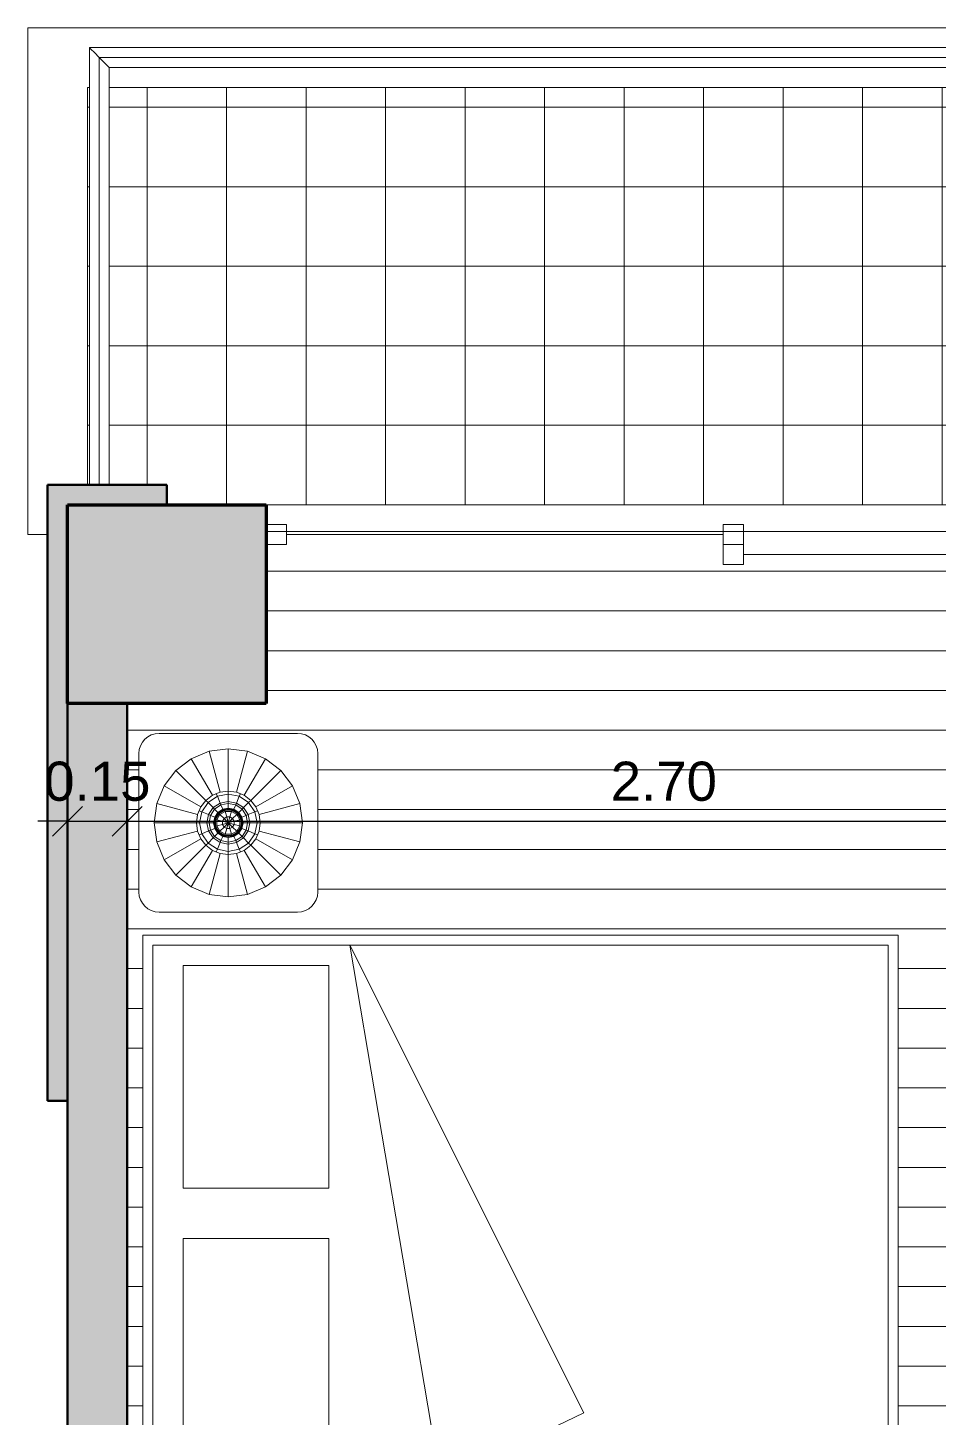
# Model space of a CAD drawing. Header units: metres. Extents: x 11 to 152, y 1 to 34.
# Drawn here: x 35.075 to 37.365, y 28.173 to 31.668 of the extents above; entities that cross this region are included whole.
import ezdxf

# ---------------------------------------------------------------- set-up
doc = ezdxf.new("R2010")
doc.units = ezdxf.units.M
for name, color, linetype, lineweight in [('A-ANNO-DIMS', 211, 'Continuous', 9), ('A-FLOR', 192, 'Continuous', 9), ('A-FLOR-PATT', 8, 'Continuous', 9), ('A-GLAZ', 151, 'Continuous', 9), ('A-GLAZ-CWMG', 51, 'Continuous', 9), ('A-WALL', 113, 'Continuous', 9), ('A-WALL-1', 113, 'Continuous', 50), ('A-WALL-PATT-1', 111, 'Continuous', 9), ('E-LITE-EQPM', 33, 'Continuous', 9), ('G-IMPT', 8, 'Continuous', 9), ('I-FURN', 30, 'Continuous', 9), ('S-COLS', 52, 'Continuous', 9), ('S-COLS-1', 52, 'Continuous', 100)]:
    doc.layers.add(name, color=color, linetype=linetype, lineweight=lineweight)
doc.styles.add('Arial_1', font='Arial.ttf', dxfattribs={"height": 0.098353})
doc.dimstyles.new('Cota_1_25', dxfattribs={"dimscale": 0.3048, "dimtxt": 0.1, "dimasz": 0.246063, "dimexe": 0, "dimexo": 0.0625, "dimgap": 0.164042, "dimtad": 1, "dimrnd": 0.01, "dimzin": 0, "dimdsep": 46, "dimtxsty": 'Arial_1', "dimblk1": 'OBLIQUE', "dimblk2": 'OBLIQUE', "dimsah": 1, "dimcen": 0.09, "dimazin": 0, "dimtfac": 1, "dimtdec": 4, "dimtix": 1, "dimtmove": 0, "dimatfit": 3, "dimfxl": 0, "dimfxlon": 1, "dimtvp": 1, "dimtolj": 1, "dimtzin": 0, "dimarcsym": 2})

# ---------------------------------------------------------------- blocks, each defined once
blk = doc.blocks.new('M_Concrete-Square-Column - 500 x 500mm-1435712-1 Piso')
at = {"layer": 'S-COLS'}
blk.add_hatch(color=256, dxfattribs=at).paths.add_polyline_path([(-0.25, 0.25), (-0.25, -0.25), (0.25, -0.25), (0.25, 0.25)], flags=0)
at = {"layer": 'S-COLS-1'}
for p, q in [((-0.25, 0.25), (0.25, 0.25)), ((-0.25, -0.25), (-0.25, 0.25)), ((0.25, 0.25), (0.25, -0.25)), ((0.25, -0.25), (-0.25, -0.25))]:
    blk.add_line(p, q, dxfattribs=at)
blk = doc.blocks.new('Circular Mullion - 25mm Radius-1678642-1 Piso')
at = {"layer": 'A-GLAZ-CWMG'}
for p, q in [((35.2301, 31.6182), (35.2301, 30.5181)), ((35.2551, 31.5932), (35.2551, 30.5181)), ((35.2801, 30.5181), (35.2801, 31.5682))]:
    blk.add_line(p, q, dxfattribs=at)
at = {"layer": 'A-GLAZ-CWMG', "flags": 128}
for points in [[(35.2551, 31.5932), (35.2426, 31.6057), (35.2335, 31.6148), (35.2301, 31.6182)], [(35.2801, 31.5682), (35.2768, 31.5715), (35.2676, 31.5807), (35.2551, 31.5932)]]:
    blk.add_lwpolyline(points, dxfattribs=at)
blk = doc.blocks.new('Circular Mullion - 25mm Radius-1678646-1 Piso')
at = {"layer": 'A-GLAZ-CWMG'}
for p, q in [((52.3456, 31.6182), (35.2301, 31.6182)), ((52.3206, 31.5932), (35.2551, 31.5932)), ((35.2801, 31.5682), (52.2956, 31.5682))]:
    blk.add_line(p, q, dxfattribs=at)
at = {"layer": 'A-GLAZ-CWMG', "flags": 128}
for points in [[(35.2301, 31.6182), (35.2335, 31.6148), (35.2426, 31.6057), (35.2551, 31.5932)], [(35.2551, 31.5932), (35.2676, 31.5807), (35.2768, 31.5715), (35.2801, 31.5682)]]:
    blk.add_lwpolyline(points, dxfattribs=at)
blk = doc.blocks.new('fachadamuro3 - fachadamuro3-1799267-1 Piso')
at = {"layer": 'A-WALL-PATT-1'}
blk.add_hatch(color=256, dxfattribs=at).paths.add_polyline_path([(35.1751, 28.9682), (35.1751, 30.4681), (35.4251, 30.4681), (35.4251, 30.5181), (35.1251, 30.5181), (35.1251, 28.9682)], flags=0)
at = {"layer": 'A-WALL-1'}
for p, q in [((35.4251, 30.5181), (35.1251, 30.5181)), ((35.1251, 30.5181), (35.1251, 28.9682)), ((35.4251, 30.4681), (35.4251, 30.5181)), ((35.1751, 28.9682), (35.1751, 29.9681)), ((35.1251, 28.9682), (35.1751, 28.9682))]:
    blk.add_line(p, q, dxfattribs=at)
blk = doc.blocks.new('M_Sliding-2 Panel - 240x235-1679412-1 Piso')
at = {"layer": 'A-GLAZ'}
for p, q in [((-1.175, 0.202), (-1.175, 0.152)), ((-1.175, 0.202), (-1.125, 0.202)), ((-1.125, 0.202), (-1.125, 0.152)), ((-1.125, 0.177), (-0.0254, 0.177)), ((-0.0254, 0.202), (-0.0254, 0.152)), ((-0.0254, 0.202), (0.0254, 0.202)), ((0.0254, 0.202), (0.0254, 0.152)), ((-1.175, 0.152), (-1.125, 0.152)), ((-0.0254, 0.152), (-0.0254, 0.102)), ((-0.0254, 0.152), (0.0254, 0.152)), ((-0.0254, 0.152), (0.0254, 0.152)), ((0.0254, 0.152), (0.0254, 0.102)), ((1.1242, 0.152), (1.1242, 0.102)), ((1.1242, 0.152), (1.175, 0.152)), ((1.175, 0.152), (1.175, 0.102)), ((0.0254, 0.127), (1.1242, 0.127)), ((-0.0254, 0.102), (0.0254, 0.102)), ((1.1242, 0.102), (1.175, 0.102))]:
    blk.add_line(p, q, dxfattribs=at)
blk = doc.blocks.new('M_Bed-Box1 - cama 140 x 190-1375289-1 Piso')
at = {"layer": 'I-FURN'}
for p, q in [((-0.3608, 0.7156), (-0.3608, -1.1844)), ((-0.3608, 0.7156), (1.0392, 0.7156)), ((1.0392, 0.7156), (1.0392, -1.1844)), ((-0.3354, 0.6902), (-0.3354, -1.159)), ((-0.3354, 0.6902), (1.0138, 0.6902)), ((1.0138, 0.6902), (1.0138, -1.159)), ((-0.2846, 0.614), (-0.2846, 0.2482)), ((-0.2846, 0.614), (0.2757, 0.614)), ((0.2757, 0.614), (0.2757, 0.2482)), ((0.4027, 0.614), (0.4027, 0.2482)), ((0.4027, 0.614), (0.963, 0.614)), ((0.963, 0.614), (0.963, 0.2482)), ((-0.2846, 0.2482), (0.2757, 0.2482)), ((0.4027, 0.2482), (0.963, 0.2482)), ((1.0138, 0.1949), (-0.3354, -0.0335)), ((1.0138, 0.1949), (-0.163, -0.3934)), ((-0.163, -0.3934), (-0.3354, -0.0335)), ((-0.3608, -1.1844), (1.0392, -1.1844)), ((-0.3354, -1.159), (1.0138, -1.159))]:
    blk.add_line(p, q, dxfattribs=at)
blk = doc.blocks.new('M_Table-End - nochero-1381557-1 Piso')
at = {"layer": 'I-FURN'}
for p, q in [((0.0545, 0.0726), (0.4029, 0.0726)), ((0.0037, -0.3266), (0.0037, 0.0218)), ((0.4537, 0.0218), (0.4537, -0.3266)), ((0.4029, -0.3774), (0.0545, -0.3774))]:
    blk.add_line(p, q, dxfattribs=at)
for centre, start, end in [((0.0545, 0.0218), 90, 180), ((0.4029, 0.0218), 0, 90), ((0.0545, -0.3266), 180, 270), ((0.4029, -0.3266), 270, 0)]:
    blk.add_arc(centre, 0.0508, start, end, dxfattribs=at)
blk = doc.blocks.new('Lamp38i - Name-1374313-1 Piso')
at = {"layer": 'G-IMPT'}
for p, q in [((0, 0.0381), (0, 0.0265)), ((-0.0265, 0), (-0.0381, 0)), ((0, -0.0381), (0, -0.0265)), ((0.0265, 0), (0.0381, 0))]:
    blk.add_line(p, q, dxfattribs=at)
blk = doc.blocks.new('Lamp38i - 12zlmp38i_dwg-1374311-1 Piso')
at = {"layer": 'G-IMPT'}
for p, q in [((-0.0482, 0.18), (-0.0931, 0.1613)), ((0, 0.1863), (-0.0482, 0.18)), ((-0.0207, 0.0772), (-0.0482, 0.18)), ((0.0482, 0.18), (0, 0.1863)), ((0, 0.0799), (0, 0.1863)), ((0.0207, 0.0772), (0.0482, 0.18)), ((0.0482, 0.18), (0.0931, 0.1613)), ((-0.1317, 0.1317), (-0.0931, 0.1613)), ((-0.04, 0.0693), (-0.0931, 0.1613)), ((0.04, 0.0693), (0.0931, 0.1613)), ((0.1317, 0.1317), (0.0931, 0.1613)), ((-0.1317, 0.1317), (-0.1613, 0.0931)), ((-0.1317, 0.1317), (-0.0565, 0.0565)), ((0.0565, 0.0565), (0.1317, 0.1317)), ((0.1613, 0.0931), (0.1317, 0.1317)), ((-0.1613, 0.0931), (-0.18, 0.0482)), ((-0.1613, 0.0931), (-0.0693, 0.04)), ((-0.0207, 0.0772), (-0.04, 0.0693)), ((-0.0303, 0.0732), (-0.0276, 0.0667)), ((-0.0276, 0.0667), (0, 0.0722)), ((0, 0.0799), (-0.0207, 0.0772)), ((0.0207, 0.0772), (0, 0.0799)), ((0, 0.0799), (0, 0.0722)), ((0.0276, 0.0667), (0, 0.0722)), ((0, 0.0539), (0, 0.0722)), ((0.04, 0.0693), (0.0207, 0.0772)), ((0.0276, 0.0667), (0.0303, 0.0732)), ((0.0693, 0.04), (0.1613, 0.0931)), ((0.18, 0.0482), (0.1613, 0.0931)), ((-0.18, 0.0482), (-0.1863, 0)), ((-0.0772, 0.0207), (-0.18, 0.0482)), ((-0.0693, 0.04), (-0.0772, 0.0207)), ((-0.0565, 0.0565), (-0.0693, 0.04)), ((-0.0511, 0.0511), (-0.0667, 0.0276)), ((-0.04, 0.0693), (-0.0565, 0.0565)), ((-0.0511, 0.0511), (-0.0565, 0.0565)), ((-0.0511, 0.0511), (-0.0276, 0.0667)), ((-0.0511, 0.0511), (-0.0381, 0.0381)), ((-0.0498, 0.0206), (-0.0381, 0.0381)), ((-0.0498, 0.0206), (-0.0381, 0.0381)), ((-0.0206, 0.0498), (-0.0381, 0.0381)), ((-0.0381, 0.0381), (-0.0206, 0.0498)), ((-0.0344, 0.0344), (-0.0381, 0.0381)), ((-0.0344, 0.0344), (-0.0186, 0.0449)), ((-0.0276, 0.0667), (-0.0206, 0.0498)), ((-0.0206, 0.0498), (0, 0.0539)), ((0, 0.0539), (-0.0206, 0.0498)), ((-0.0186, 0.0449), (-0.0206, 0.0498)), ((0, 0.0486), (-0.0186, 0.0449)), ((-0.0186, 0.0449), (-0.0142, 0.0343)), ((0, 0.0371), (-0.0142, 0.0343)), ((0, 0.0351), (-0.0134, 0.0324)), ((0.0206, 0.0498), (0, 0.0539)), ((0, 0.0539), (0.0206, 0.0498)), ((0, 0.0486), (0, 0.0539)), ((0, 0.0371), (0, 0.0486)), ((0.0186, 0.0449), (0, 0.0486)), ((0, 0.0351), (0, 0.0371)), ((0.0142, 0.0343), (0, 0.0371)), ((0, 0.0351), (0.0134, 0.0324)), ((0, 0.0331), (0, 0.0351)), ((0.0142, 0.0343), (0.0186, 0.0449)), ((0.0186, 0.0449), (0.0206, 0.0498)), ((0.0186, 0.0449), (0.0344, 0.0344)), ((0.0276, 0.0667), (0.0206, 0.0498)), ((0.0381, 0.0381), (0.0206, 0.0498)), ((0.0206, 0.0498), (0.0381, 0.0381)), ((0.0511, 0.0511), (0.0276, 0.0667)), ((0.0344, 0.0344), (0.0381, 0.0381)), ((0.0511, 0.0511), (0.0381, 0.0381)), ((0.0498, 0.0206), (0.0381, 0.0381)), ((0.0498, 0.0206), (0.0381, 0.0381)), ((0.0565, 0.0565), (0.04, 0.0693)), ((0.0511, 0.0511), (0.0565, 0.0565)), ((0.0511, 0.0511), (0.0667, 0.0276)), ((0.0693, 0.04), (0.0565, 0.0565)), ((0.0772, 0.0207), (0.0693, 0.04)), ((0.0772, 0.0207), (0.18, 0.0482)), ((0.1863, 0), (0.18, 0.0482)), ((-0.0772, 0.0207), (-0.0799, 0)), ((-0.0732, 0.0303), (-0.0667, 0.0276)), ((-0.0722, 0), (-0.0667, 0.0276)), ((-0.0498, 0.0206), (-0.0667, 0.0276)), ((-0.0498, 0.0206), (-0.0539, 0)), ((-0.0539, 0), (-0.0498, 0.0206)), ((-0.0449, 0.0186), (-0.0498, 0.0206)), ((-0.0449, 0.0186), (-0.0486, 0)), ((-0.0449, 0.0186), (-0.0344, 0.0344)), ((-0.0343, 0.0142), (-0.0449, 0.0186)), ((-0.0371, 0), (-0.0343, 0.0142)), ((-0.0351, 0), (-0.0324, 0.0134)), ((-0.0262, 0.0262), (-0.0344, 0.0344)), ((-0.0343, 0.0142), (-0.0262, 0.0262)), ((-0.0324, 0.0134), (-0.0343, 0.0142)), ((-0.0319, 0.0065), (-0.0331, 0)), ((-0.0324, 0.0134), (-0.0248, 0.0248)), ((-0.0306, 0.0127), (-0.0324, 0.0134)), ((-0.0319, 0.0085), (-0.0233, 0.0233)), ((-0.0319, 0.0085), (-0.0319, -0.0085)), ((-0.0319, 0.0085), (-0.0287, 0.0077)), ((-0.0306, 0.0127), (-0.0312, 0.0096)), ((-0.0306, 0.0127), (-0.0234, 0.0234)), ((-0.0287, 0.0077), (-0.021, 0.021)), ((-0.0287, 0.0077), (-0.0147, 0.0039)), ((-0.0287, 0.0077), (-0.0286, -0.0077)), ((-0.0262, 0.0262), (-0.0142, 0.0343)), ((-0.0262, 0.0262), (-0.0248, 0.0248)), ((-0.0248, 0.0248), (-0.0134, 0.0324)), ((-0.0234, 0.0234), (-0.0248, 0.0248)), ((-0.0234, 0.0234), (-0.0127, 0.0306)), ((-0.0233, 0.0233), (-0.0085, 0.0319)), ((-0.0233, 0.0233), (-0.021, 0.021)), ((-0.021, 0.021), (-0.0077, 0.0287)), ((-0.021, 0.021), (-0.0108, 0.0108)), ((-0.0147, 0.0039), (-0.0108, 0.0108)), ((-0.0147, 0.0039), (-0.0147, -0.0039)), ((-0.0147, 0.0039), (0, 0)), ((-0.0142, 0.0343), (-0.0134, 0.0324)), ((-0.0127, 0.0306), (-0.0134, 0.0324)), ((-0.0096, 0.0312), (-0.0127, 0.0306)), ((-0.0039, 0.0147), (-0.0108, 0.0108)), ((0, 0), (-0.0108, 0.0108)), ((0.0085, 0.0319), (-0.0085, 0.0319)), ((-0.0077, 0.0287), (-0.0085, 0.0319)), ((0.0077, 0.0287), (-0.0077, 0.0287)), ((-0.0077, 0.0287), (-0.0039, 0.0147)), ((0, 0.0331), (-0.0065, 0.0319)), ((0.0039, 0.0147), (-0.0039, 0.0147)), ((0, 0), (-0.0039, 0.0147)), ((0, 0.0319), (0, 0.0331)), ((0.0065, 0.0319), (0, 0.0331)), ((0.0039, 0.0147), (0, 0)), ((0.0108, 0.0108), (0, 0)), ((0.0147, 0.0039), (0, 0)), ((0.0077, 0.0287), (0.0039, 0.0147)), ((0.0108, 0.0108), (0.0039, 0.0147)), ((0.0085, 0.0319), (0.0077, 0.0287)), ((0.021, 0.021), (0.0077, 0.0287)), ((0.0085, 0.0319), (0.0233, 0.0233)), ((0.0127, 0.0306), (0.0096, 0.0312)), ((0.021, 0.021), (0.0108, 0.0108)), ((0.0147, 0.0039), (0.0108, 0.0108)), ((0.0127, 0.0306), (0.0134, 0.0324)), ((0.0127, 0.0306), (0.0234, 0.0234)), ((0.0134, 0.0324), (0.0142, 0.0343)), ((0.0134, 0.0324), (0.0248, 0.0248)), ((0.0142, 0.0343), (0.0262, 0.0262)), ((0.0286, 0.0077), (0.0147, 0.0039)), ((0.0147, -0.0039), (0.0147, 0.0039)), ((0.021, 0.021), (0.0233, 0.0233)), ((0.0286, 0.0077), (0.021, 0.021)), ((0.0319, 0.0085), (0.0233, 0.0233)), ((0.0234, 0.0234), (0.0248, 0.0248)), ((0.0306, 0.0127), (0.0234, 0.0234)), ((0.0262, 0.0262), (0.0248, 0.0248)), ((0.0324, 0.0134), (0.0248, 0.0248)), ((0.0344, 0.0344), (0.0262, 0.0262)), ((0.0343, 0.0142), (0.0262, 0.0262)), ((0.0319, 0.0085), (0.0286, 0.0077)), ((0.0286, -0.0077), (0.0286, 0.0077)), ((0.0306, 0.0127), (0.0324, 0.0134)), ((0.0306, 0.0127), (0.0312, 0.0096)), ((0.0319, -0.0085), (0.0319, 0.0085)), ((0.0319, 0.0065), (0.0331, 0)), ((0.0324, 0.0134), (0.0343, 0.0142)), ((0.0351, 0), (0.0324, 0.0134)), ((0.0343, 0.0142), (0.0449, 0.0186)), ((0.0371, 0), (0.0343, 0.0142)), ((0.0449, 0.0186), (0.0344, 0.0344)), ((0.0449, 0.0186), (0.0498, 0.0206)), ((0.0449, 0.0186), (0.0486, 0)), ((0.0498, 0.0206), (0.0667, 0.0276)), ((0.0498, 0.0206), (0.0539, 0)), ((0.0539, 0), (0.0498, 0.0206)), ((0.0732, 0.0303), (0.0667, 0.0276)), ((0.0722, 0), (0.0667, 0.0276)), ((0.0799, 0), (0.0772, 0.0207)), ((-0.1863, 0), (-0.18, -0.0482)), ((-0.0799, 0), (-0.1863, 0)), ((-0.0772, -0.0207), (-0.18, -0.0482)), ((-0.0799, 0), (-0.0772, -0.0207)), ((-0.0722, 0), (-0.0799, 0)), ((-0.0772, -0.0207), (-0.0693, -0.04)), ((-0.0667, -0.0276), (-0.0732, -0.0303)), ((-0.0722, 0), (-0.0539, 0)), ((-0.0722, 0), (-0.0667, -0.0276)), ((-0.0667, -0.0276), (-0.0498, -0.0206)), ((-0.0667, -0.0276), (-0.0511, -0.0511)), ((-0.0539, 0), (-0.0498, -0.0206)), ((-0.0539, 0), (-0.0498, -0.0206)), ((-0.0486, 0), (-0.0539, 0)), ((-0.0449, -0.0186), (-0.0498, -0.0206)), ((-0.0498, -0.0206), (-0.0381, -0.0381)), ((-0.0381, -0.0381), (-0.0498, -0.0206)), ((-0.0371, 0), (-0.0486, 0)), ((-0.0486, 0), (-0.0449, -0.0186)), ((-0.0343, -0.0142), (-0.0449, -0.0186)), ((-0.0344, -0.0344), (-0.0449, -0.0186)), ((-0.0344, -0.0344), (-0.0381, -0.0381)), ((-0.0351, 0), (-0.0371, 0)), ((-0.0371, 0), (-0.0343, -0.0142)), ((-0.0351, 0), (-0.0324, -0.0134)), ((-0.0331, 0), (-0.0351, 0)), ((-0.0344, -0.0344), (-0.0262, -0.0262)), ((-0.0344, -0.0344), (-0.0186, -0.0449)), ((-0.0343, -0.0142), (-0.0324, -0.0134)), ((-0.0262, -0.0262), (-0.0343, -0.0142)), ((-0.0319, 0), (-0.0331, 0)), ((-0.0331, 0), (-0.0319, -0.0065)), ((-0.0306, -0.0127), (-0.0324, -0.0134)), ((-0.0324, -0.0134), (-0.0248, -0.0248)), ((-0.0319, -0.0085), (-0.0286, -0.0077)), ((-0.0319, -0.0085), (-0.0233, -0.0233)), ((-0.0312, -0.0096), (-0.0306, -0.0127)), ((-0.0306, -0.0127), (-0.0234, -0.0234)), ((-0.0286, -0.0077), (-0.0147, -0.0039)), ((-0.0286, -0.0077), (-0.021, -0.021)), ((-0.0262, -0.0262), (-0.0248, -0.0248)), ((-0.0262, -0.0262), (-0.0142, -0.0343)), ((-0.0234, -0.0234), (-0.0248, -0.0248)), ((-0.0248, -0.0248), (-0.0134, -0.0324)), ((-0.0234, -0.0234), (-0.0127, -0.0306)), ((-0.0233, -0.0233), (-0.021, -0.021)), ((-0.0233, -0.0233), (-0.0085, -0.0319)), ((-0.0108, -0.0108), (-0.021, -0.021)), ((-0.021, -0.021), (-0.0077, -0.0286)), ((-0.0186, -0.0449), (-0.0142, -0.0343)), ((-0.0147, -0.0039), (0, 0)), ((-0.0147, -0.0039), (-0.0108, -0.0108)), ((-0.0142, -0.0343), (-0.0134, -0.0324)), ((0, -0.0371), (-0.0142, -0.0343)), ((-0.0127, -0.0306), (-0.0134, -0.0324)), ((0, -0.0351), (-0.0134, -0.0324)), ((-0.0096, -0.0312), (-0.0127, -0.0306)), ((-0.0108, -0.0108), (0, 0)), ((-0.0108, -0.0108), (-0.0039, -0.0147)), ((-0.0077, -0.0286), (-0.0085, -0.0319)), ((-0.0085, -0.0319), (0.0085, -0.0319)), ((-0.0077, -0.0286), (-0.0039, -0.0147)), ((-0.0077, -0.0286), (0.0077, -0.0287)), ((0, -0.0331), (-0.0065, -0.0319)), ((-0.0039, -0.0147), (0, 0)), ((-0.0039, -0.0147), (0.0039, -0.0147)), ((0.0039, -0.0147), (0, 0)), ((0.0108, -0.0108), (0, 0)), ((0.0147, -0.0039), (0, 0)), ((0, -0.0319), (0, -0.0331)), ((0.0065, -0.0319), (0, -0.0331)), ((0, -0.0351), (0.0134, -0.0324)), ((0, -0.0331), (0, -0.0351)), ((0, -0.0371), (0.0142, -0.0343)), ((0.0039, -0.0147), (0.0108, -0.0108)), ((0.0077, -0.0287), (0.0039, -0.0147)), ((0.0077, -0.0287), (0.021, -0.021)), ((0.0085, -0.0319), (0.0077, -0.0287)), ((0.0085, -0.0319), (0.0233, -0.0233)), ((0.0127, -0.0306), (0.0096, -0.0312)), ((0.0108, -0.0108), (0.0147, -0.0039)), ((0.0108, -0.0108), (0.021, -0.021)), ((0.0127, -0.0306), (0.0234, -0.0234)), ((0.0127, -0.0306), (0.0134, -0.0324)), ((0.0134, -0.0324), (0.0248, -0.0248)), ((0.0134, -0.0324), (0.0142, -0.0343)), ((0.0142, -0.0343), (0.0262, -0.0262)), ((0.0142, -0.0343), (0.0186, -0.0449)), ((0.0286, -0.0077), (0.0147, -0.0039)), ((0.0186, -0.0449), (0.0344, -0.0344)), ((0.0286, -0.0077), (0.021, -0.021)), ((0.0233, -0.0233), (0.021, -0.021)), ((0.0233, -0.0233), (0.0319, -0.0085)), ((0.0234, -0.0234), (0.0306, -0.0127)), ((0.0234, -0.0234), (0.0248, -0.0248)), ((0.0324, -0.0134), (0.0248, -0.0248)), ((0.0262, -0.0262), (0.0248, -0.0248)), ((0.0343, -0.0142), (0.0262, -0.0262)), ((0.0262, -0.0262), (0.0344, -0.0344)), ((0.0286, -0.0077), (0.0319, -0.0085)), ((0.0312, -0.0096), (0.0306, -0.0127)), ((0.0306, -0.0127), (0.0324, -0.0134)), ((0.0319, 0), (0.0331, 0)), ((0.0331, 0), (0.0319, -0.0065)), ((0.0351, 0), (0.0324, -0.0134)), ((0.0343, -0.0142), (0.0324, -0.0134)), ((0.0331, 0), (0.0351, 0)), ((0.0371, 0), (0.0343, -0.0142)), ((0.0343, -0.0142), (0.0449, -0.0186)), ((0.0344, -0.0344), (0.0449, -0.0186)), ((0.0344, -0.0344), (0.0381, -0.0381)), ((0.0351, 0), (0.0371, 0)), ((0.0371, 0), (0.0486, 0)), ((0.0381, -0.0381), (0.0498, -0.0206)), ((0.0381, -0.0381), (0.0498, -0.0206)), ((0.0486, 0), (0.0449, -0.0186)), ((0.0449, -0.0186), (0.0498, -0.0206)), ((0.0486, 0), (0.0539, 0)), ((0.0498, -0.0206), (0.0539, 0)), ((0.0539, 0), (0.0498, -0.0206)), ((0.0498, -0.0206), (0.0667, -0.0276)), ((0.0511, -0.0511), (0.0667, -0.0276)), ((0.0722, 0), (0.0539, 0)), ((0.0667, -0.0276), (0.0722, 0)), ((0.0732, -0.0303), (0.0667, -0.0276)), ((0.0693, -0.04), (0.0772, -0.0207)), ((0.0799, 0), (0.0722, 0)), ((0.0772, -0.0207), (0.0799, 0)), ((0.0772, -0.0207), (0.18, -0.0482)), ((0.0799, 0), (0.1863, 0)), ((0.18, -0.0482), (0.1863, 0)), ((-0.18, -0.0482), (-0.1613, -0.0931)), ((-0.1613, -0.0931), (-0.0693, -0.04)), ((-0.1317, -0.1317), (-0.0565, -0.0565)), ((-0.04, -0.0693), (-0.0931, -0.1613)), ((-0.0693, -0.04), (-0.0565, -0.0565)), ((-0.0511, -0.0511), (-0.0565, -0.0565)), ((-0.0565, -0.0565), (-0.04, -0.0693)), ((-0.0511, -0.0511), (-0.0381, -0.0381)), ((-0.0511, -0.0511), (-0.0276, -0.0667)), ((-0.04, -0.0693), (-0.0207, -0.0772)), ((-0.0381, -0.0381), (-0.0206, -0.0498)), ((-0.0381, -0.0381), (-0.0206, -0.0498)), ((-0.0303, -0.0732), (-0.0276, -0.0667)), ((-0.0206, -0.0498), (-0.0276, -0.0667)), ((-0.0276, -0.0667), (0, -0.0722)), ((-0.0186, -0.0449), (-0.0206, -0.0498)), ((-0.0206, -0.0498), (0, -0.0539)), ((0, -0.0539), (-0.0206, -0.0498)), ((0, -0.0486), (-0.0186, -0.0449)), ((0, -0.0351), (0, -0.0371)), ((0, -0.0371), (0, -0.0486)), ((0.0186, -0.0449), (0, -0.0486)), ((0, -0.0486), (0, -0.0539)), ((0, -0.0539), (0.0206, -0.0498)), ((0, -0.0539), (0.0206, -0.0498)), ((0, -0.0539), (0, -0.0722)), ((0.0276, -0.0667), (0, -0.0722)), ((0.0186, -0.0449), (0.0206, -0.0498)), ((0.0206, -0.0498), (0.0381, -0.0381)), ((0.0206, -0.0498), (0.0381, -0.0381)), ((0.0206, -0.0498), (0.0276, -0.0667)), ((0.0207, -0.0772), (0.04, -0.0693)), ((0.0276, -0.0667), (0.0511, -0.0511)), ((0.0303, -0.0732), (0.0276, -0.0667)), ((0.0381, -0.0381), (0.0511, -0.0511)), ((0.04, -0.0693), (0.0565, -0.0565)), ((0.04, -0.0693), (0.0931, -0.1613)), ((0.0565, -0.0565), (0.0511, -0.0511)), ((0.0693, -0.04), (0.0565, -0.0565)), ((0.0565, -0.0565), (0.1317, -0.1317)), ((0.0693, -0.04), (0.1613, -0.0931)), ((0.1613, -0.0931), (0.18, -0.0482)), ((-0.1613, -0.0931), (-0.1317, -0.1317)), ((-0.0482, -0.18), (-0.0207, -0.0772)), ((0, -0.0799), (-0.0207, -0.0772)), ((0, -0.0799), (0, -0.0722)), ((0, -0.0799), (0.0207, -0.0772)), ((0, -0.0799), (0, -0.1863)), ((0.0207, -0.0772), (0.0482, -0.18)), ((0.1613, -0.0931), (0.1317, -0.1317)), ((-0.1317, -0.1317), (-0.0931, -0.1613)), ((0.0931, -0.1613), (0.1317, -0.1317)), ((-0.0931, -0.1613), (-0.0482, -0.18)), ((0.0482, -0.18), (0.0931, -0.1613)), ((-0.0482, -0.18), (0, -0.1863)), ((0, -0.1863), (0.0482, -0.18))]:
    blk.add_line(p, q, dxfattribs=at)
at = {"xscale": 1.2, "yscale": 1.2, "zscale": 1.2}
blk.add_blockref('Lamp38i - Name-1374313-1 Piso', (0, 0), dxfattribs=at)
blk = doc.blocks.new('Lamp38i - 100 Watt Incandescent-1381558-1 Piso')
at = {"extrusion": (0, 0, -1), "zscale": -1, "rotation": 180}
blk.add_blockref('Lamp38i - 12zlmp38i_dwg-1374311-1 Piso', (0, 0), dxfattribs=at)
blk = doc.blocks.new('_Oblique')
at = {"color": 0, "linetype": 'ByBlock', "lineweight": -2}
blk.add_line((-0.5, -0.5), (0.5, 0.5), dxfattribs=at)
blk = doc.blocks.new('DIMBLOCK150-1 Piso')
at = {"layer": 'A-ANNO-DIMS', "color": 0, "lineweight": -2, "transparency": 16777216}
for p, q in [((35.1751, 29.6717), (35.1001, 29.6717)), ((35.1751, 29.6717), (35.3251, 29.6717)), ((35.3251, 29.6717), (35.4001, 29.6717))]:
    blk.add_line(p, q, dxfattribs=at)
at = {"layer": 'Defpoints', "color": 0, "transparency": 16777216}
for p in [(35.1751, 29.6717), (35.3251, 29.6717), (35.3251, 29.6717)]:
    blk.add_point(p, dxfattribs=at)
at = {"layer": 'A-ANNO-DIMS', "color": 0, "lineweight": -2, "transparency": 16777216, "xscale": 0.075, "yscale": 0.075, "zscale": 0.075}
blk.add_blockref('_Oblique', (35.1751, 29.6717), dxfattribs=at)
at = {"layer": 'A-ANNO-DIMS', "color": 0, "lineweight": -2, "transparency": 16777216, "xscale": 0.075, "yscale": 0.075, "zscale": 0.075, "rotation": 180}
blk.add_blockref('_Oblique', (35.3251, 29.6717), dxfattribs=at)
at = {"layer": 'A-ANNO-DIMS', "color": 0, "transparency": 16777216, "insert": (35.2501, 29.7719), "char_height": 0.09835, "attachment_point": 5, "style": 'Arial_1'}
blk.add_mtext('\\A1;0.15', dxfattribs=at)
blk = doc.blocks.new('DIMBLOCK151-1 Piso')
at = {"layer": 'A-ANNO-DIMS', "color": 0, "lineweight": -2, "transparency": 16777216}
blk.add_line((35.3251, 29.6717), (38.0251, 29.6717), dxfattribs=at)
at = {"layer": 'Defpoints', "color": 0, "transparency": 16777216}
for p in [(35.3251, 29.6717), (38.0251, 29.6717), (38.0251, 29.6717)]:
    blk.add_point(p, dxfattribs=at)
at = {"layer": 'A-ANNO-DIMS', "color": 0, "lineweight": -2, "transparency": 16777216, "xscale": 0.075, "yscale": 0.075, "zscale": 0.075, "rotation": 180}
blk.add_blockref('_Oblique', (35.3251, 29.6717), dxfattribs=at)
at = {"layer": 'A-ANNO-DIMS', "color": 0, "lineweight": -2, "transparency": 16777216, "xscale": 0.075, "yscale": 0.075, "zscale": 0.075}
blk.add_blockref('_Oblique', (38.0251, 29.6717), dxfattribs=at)
at = {"layer": 'A-ANNO-DIMS', "color": 0, "transparency": 16777216, "insert": (36.6751, 29.7719), "char_height": 0.09835, "attachment_point": 5, "style": 'Arial_1'}
blk.add_mtext('\\A1;2.70', dxfattribs=at)

msp = doc.modelspace()

# ---------------------------------------------------------------- hatches: boundary and pattern name
at = {"layer": 'A-FLOR-PATT'}
h = msp.add_hatch(dxfattribs=at)
h.set_pattern_fill('FP_29', color=256, style=0, pattern_type=2)
h.set_pattern_definition([(0, (-0.025, 16.068), (0, 0.2), []), (90, (-0.025, 16.068), (-0.2, 1e-17), [])])
h.paths.add_polyline_path([(52.2456, 25.12), (52.2456, 31.5182), (35.2801, 31.5182), (35.2801, 30.5181), (35.4251, 30.5181), (35.4251, 30.4682), (50.2451, 30.4681), (50.2451, 25.12), (52.2371, 25.12)], flags=0)
h.paths.add_polyline_path([(35.2251, 30.5181), (35.2301, 30.5181), (35.2301, 31.5182), (35.2251, 31.5182), (35.2251, 31.1776)], flags=0)
h = msp.add_hatch(dxfattribs=at)
h.set_pattern_fill('FP_15', color=256, style=0, pattern_type=2)
h.set_pattern_definition([(180, (18.21, 10.901), (-1e-17, -0.1), [])])
h.paths.add_polyline_path([(36.6751, 25.0652), (36.6751, 25.3603), (37.4481, 25.3603), (37.4481, 27.0496), (38.038, 27.0497), (38.038, 27.0509), (37.4477, 27.0509), (37.4477, 27.2009), (38.0251, 27.202), (38.0251, 27.242), (38.0751, 27.242), (38.0751, 27.257), (38.1101, 27.257), (38.1101, 27.242), (38.1751, 27.242), (38.1751, 27.2009), (40.1708, 27.2009), (40.1717, 27.4776), (40.1742, 27.4837), (40.1782, 27.489), (40.1835, 27.493), (40.1896, 27.4955), (40.1962, 27.4964), (40.5838, 27.4955), (40.5899, 27.493), (40.5952, 27.489), (40.5992, 27.4837), (40.6017, 27.4776), (40.6026, 27.471), (40.6026, 27.2009), (40.7707, 27.2009), (40.7716, 27.4891), (40.7741, 27.4952), (40.7781, 27.5005), (40.7834, 27.5045), (40.7895, 27.5071), (40.7961, 27.5079), (41.1837, 27.5071), (41.1898, 27.5045), (41.1951, 27.5005), (41.1991, 27.4952), (41.2016, 27.4891), (41.2025, 27.4825), (41.2025, 27.2009), (42.6351, 27.2009), (42.6351, 29.9681), (42.445, 29.9681), (42.445, 30.4682), (40.045, 30.4681), (40.045, 30.3181), (38.1751, 30.3181), (38.1751, 28.062), (38.1101, 28.062), (38.1101, 28.047), (38.0751, 28.047), (38.0751, 28.062), (38.0251, 28.062), (38.0251, 30.4682), (35.6751, 30.4681), (35.6751, 29.9681), (35.3251, 29.9681), (35.3251, 27.2681), (36.6751, 27.2681), (36.6751, 25.3603)], flags=0)
h.paths.add_polyline_path([(35.4795, 27.478), (35.4054, 27.478), (35.3923, 27.4798), (35.38, 27.4848), (35.3695, 27.4929), (35.3614, 27.5034), (35.3563, 27.5157), (35.3546, 27.5288), (35.3546, 27.8772), (35.3563, 27.8904), (35.3614, 27.9026), (35.3695, 27.9131), (35.38, 27.9212), (35.3923, 27.9263), (35.4107, 27.928), (35.7538, 27.928), (35.767, 27.9263), (35.7792, 27.9212), (35.7897, 27.9131), (35.7978, 27.9026), (35.8029, 27.8904), (35.8046, 27.8772), (35.8046, 27.5288), (35.8029, 27.5157), (35.7978, 27.5034), (35.7897, 27.4929), (35.7792, 27.4848), (35.767, 27.4798), (35.7538, 27.478)], flags=0)
h.paths.add_polyline_path([(40.2106, 27.5075), (40.1802, 27.5079), (40.1772, 27.5092), (40.1725, 27.5138), (40.1708, 27.5202), (40.1712, 27.5481), (40.1745, 27.5538), (40.1772, 27.5558), (40.1835, 27.5575), (40.5932, 27.557), (40.5963, 27.5558), (40.6009, 27.5511), (40.6026, 27.5448), (40.6026, 27.5202), (40.6009, 27.5138), (40.5963, 27.5092), (40.5899, 27.5075), (40.3046, 27.5075)], flags=0)
h.paths.add_polyline_path([(41.1898, 27.519), (40.7801, 27.5195), (40.777, 27.5207), (40.7724, 27.5254), (40.7707, 27.5317), (40.7711, 27.5596), (40.7744, 27.5653), (40.777, 27.5673), (40.7834, 27.569), (41.1931, 27.5686), (41.1961, 27.5673), (41.2008, 27.5627), (41.2025, 27.5563), (41.2025, 27.5317), (41.2008, 27.5254), (41.1961, 27.5207)], flags=0)
h.paths.add_polyline_path([(40.1832, 27.5595), (40.1757, 27.5615), (40.1702, 27.567), (40.1682, 27.5746), (40.1708, 27.5829), (40.1726, 27.5852), (40.1793, 27.5891), (40.1871, 27.5891), (40.1908, 27.5876), (40.1963, 27.5821), (40.1983, 27.5746), (40.1978, 27.5707), (40.1939, 27.5639), (40.1908, 27.5615), (40.1835, 27.5596)], flags=0)
h.paths.add_polyline_path([(40.5865, 27.56), (40.5798, 27.5639), (40.5759, 27.5707), (40.5759, 27.5765), (40.5774, 27.5821), (40.5798, 27.5852), (40.5865, 27.5891), (40.5943, 27.5891), (40.598, 27.5876), (40.6035, 27.5821), (40.6055, 27.5746), (40.6026, 27.5662), (40.598, 27.5615), (40.5943, 27.56), (40.5874, 27.56)], flags=0)
h.paths.add_polyline_path([(40.7831, 27.571), (40.7756, 27.5731), (40.7701, 27.5786), (40.768, 27.5861), (40.7707, 27.5945), (40.7725, 27.5968), (40.7792, 27.6007), (40.787, 27.6007), (40.7907, 27.5992), (40.7962, 27.5937), (40.7982, 27.5861), (40.7977, 27.5822), (40.7938, 27.5755), (40.7907, 27.5731), (40.7834, 27.5711)], flags=0)
h.paths.add_polyline_path([(41.1898, 27.5716), (41.1864, 27.5716), (41.1797, 27.5755), (41.1758, 27.5822), (41.1758, 27.588), (41.1773, 27.5937), (41.1797, 27.5968), (41.1864, 27.6007), (41.1942, 27.6007), (41.1979, 27.5992), (41.2034, 27.5937), (41.2054, 27.5861), (41.2025, 27.5777), (41.1979, 27.5731), (41.1942, 27.5716), (41.1903, 27.5716)], flags=0)
h.paths.add_polyline_path([(37.2392, 27.9855), (35.3646, 27.9855), (35.3646, 29.3855), (37.2646, 29.3855), (37.2646, 27.9855)], flags=0)
h.paths.add_polyline_path([(38.7362, 27.9882), (38.7186, 28.0033), (38.7269, 28.0213), (38.6932, 28.008), (38.4424, 28.2095), (38.4481, 28.2453), (38.4316, 28.2328), (38.4137, 28.2472), (38.464, 28.3113), (38.4606, 28.3422), (38.6497, 28.5777), (38.4651, 28.726), (38.6077, 28.9035), (38.356, 29.1057), (38.3525, 29.138), (38.2897, 29.1884), (38.3041, 29.2063), (38.3228, 29.1977), (38.3096, 29.2314), (38.5111, 29.4822), (38.5469, 29.4765), (38.5344, 29.493), (38.5488, 29.5109), (38.6129, 29.4607), (38.6438, 29.464), (38.8955, 29.2618), (39.0381, 29.4393), (39.2228, 29.291), (39.4119, 29.5264), (39.4442, 29.53), (39.4946, 29.5927), (39.5125, 29.5783), (39.5039, 29.5596), (39.5376, 29.5728), (39.7884, 29.3713), (39.7827, 29.3355), (39.7992, 29.348), (39.8171, 29.3336), (39.7668, 29.2695), (39.7702, 29.2386), (39.5811, 29.0031), (39.7514, 28.8663), (39.6088, 28.6888), (39.8748, 28.4751), (39.8783, 28.4428), (39.941, 28.3924), (39.9267, 28.3745), (39.9079, 28.3831), (39.9212, 28.3494), (39.7197, 28.0986), (39.6839, 28.1043), (39.6964, 28.0879), (39.682, 28.0699), (39.6179, 28.1202), (39.587, 28.1168), (39.321, 28.3305), (39.1784, 28.153), (39.008, 28.2898), (38.8189, 28.0544), (38.7866, 28.0509), (38.7478, 28.0025)], flags=0)
h.paths.add_polyline_path([(40.5623, 28.2417), (40.5494, 28.2438), (40.5375, 28.2491), (40.5274, 28.2573), (40.2524, 28.5479), (40.2448, 28.5585), (40.2401, 28.5707), (40.2388, 28.5836), (40.2408, 28.5965), (40.2462, 28.6084), (40.2544, 28.6186), (40.5449, 28.8935), (40.5555, 28.9012), (40.5677, 28.9058), (40.5807, 28.9072), (40.5936, 28.9051), (40.6055, 28.8998), (40.6156, 28.8915), (40.8906, 28.601), (40.8982, 28.5904), (40.9029, 28.5782), (40.9042, 28.5652), (40.9022, 28.5524), (40.8968, 28.5404), (40.8886, 28.5303), (40.598, 28.2554), (40.5875, 28.2477), (40.5753, 28.2431)], flags=0)
h.paths.add_polyline_path([(42.3477, 28.2471), (41.7088, 28.2471), (41.7088, 29.6949), (42.5851, 29.6949), (42.5851, 28.2471), (42.3509, 28.2471)], flags=0)
h.paths.add_polyline_path([(41.4578, 28.8332), (40.9651, 28.8332), (40.9651, 29.3332), (41.4651, 29.3332), (41.4651, 28.8332)], flags=0)
h.paths.add_polyline_path([(40.6006, 29.339), (40.5875, 29.3392), (40.575, 29.3428), (40.2079, 29.5017), (40.1967, 29.5084), (40.1876, 29.5177), (40.1812, 29.5292), (40.1781, 29.5418), (40.1783, 29.5549), (40.1818, 29.5674), (40.3407, 29.9345), (40.3474, 29.9457), (40.3568, 29.9548), (40.3682, 29.9611), (40.3808, 29.9643), (40.3939, 29.9641), (40.4064, 29.9605), (40.7735, 29.8017), (40.7847, 29.795), (40.7938, 29.7856), (40.8002, 29.7742), (40.8034, 29.7615), (40.8032, 29.7485), (40.7996, 29.7359), (40.6407, 29.3688), (40.634, 29.3576), (40.6246, 29.3486), (40.6132, 29.3422), (40.6014, 29.3392)], flags=0)
h.paths.add_polyline_path([(35.7538, 29.443), (35.4054, 29.443), (35.3923, 29.4447), (35.38, 29.4498), (35.3695, 29.4579), (35.3614, 29.4684), (35.3563, 29.4806), (35.3546, 29.4938), (35.3546, 29.8422), (35.3563, 29.8553), (35.3614, 29.8676), (35.3695, 29.8781), (35.38, 29.8862), (35.3923, 29.8913), (35.4054, 29.893), (35.7569, 29.8926), (35.767, 29.8913), (35.7792, 29.8862), (35.7917, 29.8756), (35.7978, 29.8676), (35.8029, 29.8553), (35.8046, 29.8422), (35.8046, 29.4938), (35.8029, 29.4806), (35.7978, 29.4684), (35.7897, 29.4579), (35.7792, 29.4498), (35.767, 29.4447), (35.7569, 29.4434)], flags=0)
at = {"layer": 'A-WALL-PATT-1'}
msp.add_hatch(color=256, dxfattribs=at).paths.add_polyline_path([(35.2034, 25.1181), (35.3251, 25.1181), (35.3251, 29.9681), (35.1751, 29.9681), (35.1751, 25.1181)], flags=0)

# ---------------------------------------------------------------- linework, layer by layer
at = {"layer": 'A-FLOR'}
msp.add_line((38.0251, 30.4682), (35.6751, 30.4682), dxfattribs=at)
at = {"layer": 'A-WALL'}
for p, q in [((35.0751, 30.3931), (35.0751, 31.6682)), ((35.0751, 31.6682), (52.3956, 31.6682)), ((35.2251, 31.5182), (35.2251, 30.5181)), ((35.2301, 31.5182), (35.2251, 31.5182)), ((52.2456, 31.5182), (35.2801, 31.5182)), ((35.1251, 30.3931), (35.0751, 30.3931))]:
    msp.add_line(p, q, dxfattribs=at)
at = {"layer": 'A-WALL-1'}
for p, q in [((35.1751, 29.9681), (35.1751, 25.1181)), ((35.3251, 27.2681), (35.3251, 29.9681))]:
    msp.add_line(p, q, dxfattribs=at)

# ---------------------------------------------------------------- block references
at = {"layer": 'A-GLAZ', "rotation": 180}
msp.add_blockref('M_Sliding-2 Panel - 240x235-1679412-1 Piso', (36.8501, 30.5201), dxfattribs=at)
at = {"layer": 'A-GLAZ-CWMG'}
for name in ['Circular Mullion - 25mm Radius-1678642-1 Piso', 'Circular Mullion - 25mm Radius-1678646-1 Piso']:
    msp.add_blockref(name, (0, 0), dxfattribs=at)
at = {"layer": 'A-WALL'}
msp.add_blockref('fachadamuro3 - fachadamuro3-1799267-1 Piso', (0, 0), dxfattribs=at)
at = {"layer": 'E-LITE-EQPM'}
msp.add_blockref('Lamp38i - 100 Watt Incandescent-1381558-1 Piso', (35.5796, 29.668), dxfattribs=at)
at = {"layer": 'I-FURN'}
msp.add_blockref('M_Table-End - nochero-1381557-1 Piso', (35.3509, 29.8204), dxfattribs=at)
at = {"layer": 'I-FURN', "rotation": 90.0000000000031}
msp.add_blockref('M_Bed-Box1 - cama 140 x 190-1375289-1 Piso', (36.0802, 28.3464), dxfattribs=at)
at = {"layer": 'S-COLS', "rotation": 180}
msp.add_blockref('M_Concrete-Square-Column - 500 x 500mm-1435712-1 Piso', (35.4251, 30.2181), dxfattribs=at)

# ---------------------------------------------------------------- dimensions: what is measured, and where the dimension line sits
at = {"layer": 'A-ANNO-DIMS'}
for base, p1, p2, override, picture, middle in [((35.3251, 29.6717), (35.1751, 29.6717), (35.3251, 29.6717), {"dimpost": '<>', "dimfxl": 0.15}, 'DIMBLOCK150-1 Piso', (35.2501, 29.7719)), ((38.0251, 29.6717), (35.3251, 29.6717), (38.0251, 29.6717), {"dimpost": '<>', "dimfxl": 2.7}, 'DIMBLOCK151-1 Piso', (36.6751, 29.7719))]:
    dim = msp.add_linear_dim(base=base, p1=p1, p2=p2, dimstyle='Cota_1_25', override=override, dxfattribs=at)
    dim.commit()
    dim.dimension.update_dxf_attribs({"geometry": picture, "text_midpoint": middle})

doc.saveas('drawing.dxf')
